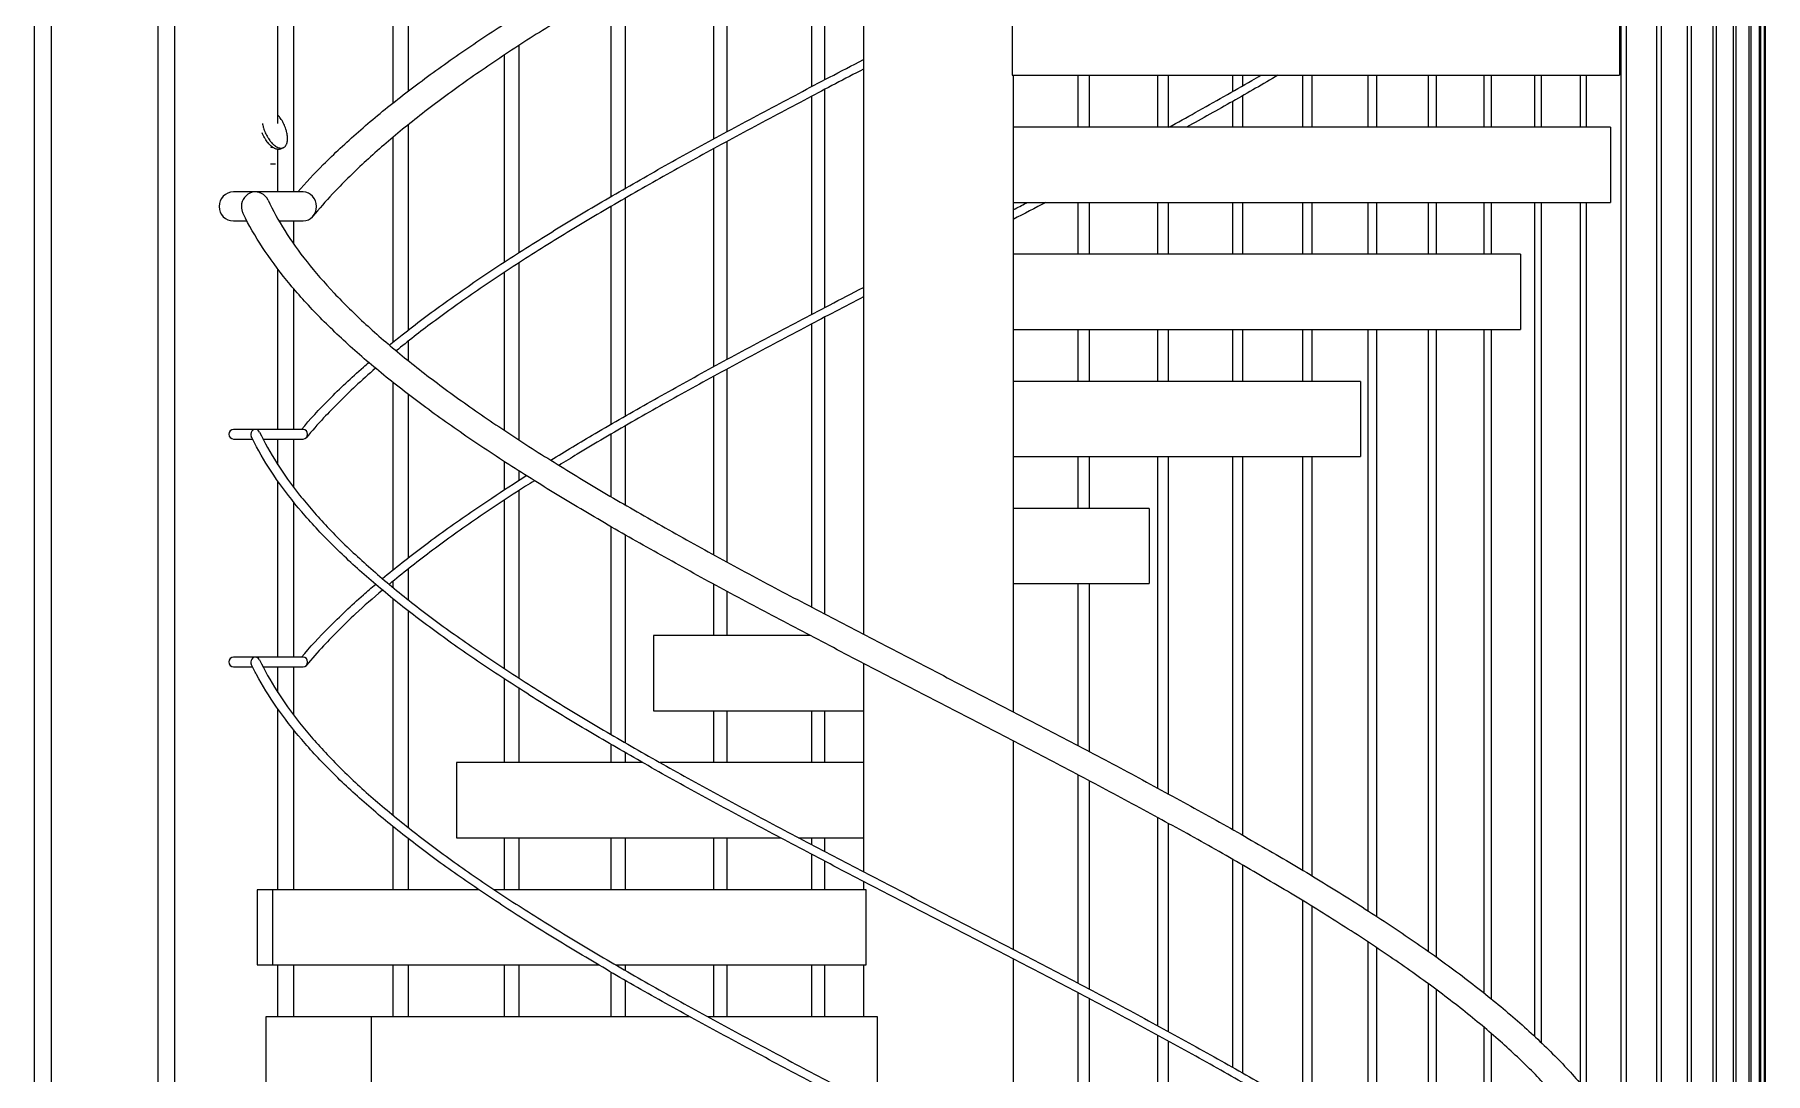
# Model space of a CAD drawing. Header units: millimetres. Extents: x 0 to 118900, y 0 to 84100.
# Drawn here: x 34591 to 37123, y 63019 to 64540 of the extents above; entities that cross this region are included whole.
import ezdxf

# ---------------------------------------------------------------- set-up
doc = ezdxf.new("R2010")
doc.units = ezdxf.units.MM
doc.header["$LTSCALE"] = 100
doc.layers.add('Visible', color=7, linetype='Continuous', lineweight=25)

msp = doc.modelspace()

# ---------------------------------------------------------------- linework, layer by layer
at = {"layer": 'Visible'}
for p, q in [((34590.75, 52899.68), (34590.75, 74561.18)), ((34615.11, 74561.18), (34615.11, 52899.68)), ((34771.73, 52899.68), (34771.73, 74561.18)), ((34795.29, 74561.18), (34795.29, 52899.68)), ((37046.3, 56899.68), (37046.3, 72411.18)), ((37050.72, 72411.18), (37050.72, 56899.68)), ((37076.34, 56899.68), (37076.34, 72411.18)), ((37079.77, 72411.18), (37079.77, 56899.68)), ((37098.95, 56899.68), (37098.95, 72411.18)), ((37101.39, 72411.18), (37101.39, 56899.68)), ((37114.12, 56899.68), (37114.12, 72411.18)), ((37115.58, 72411.18), (37115.58, 56899.68)), ((37121.84, 56899.68), (37121.84, 72411.18)), ((37122.31, 72411.18), (37122.31, 56899.68)), ((37122.91, 56899.68), (37122.91, 72411.18)), ((37008.85, 56899.68), (37008.85, 72378.96)), ((37014.25, 72384.95), (37014.25, 56899.68)), ((36970.39, 72336.28), (36970.39, 56899.68)), ((34946.69, 64409.49), (34946.69, 65968.18)), ((34969.45, 65968.18), (34969.45, 64309.38)), ((35115.52, 64439.98), (35115.52, 65782.18)), ((35137.46, 65782.18), (35137.46, 64457.09)), ((36964.02, 62771.38), (36964.02, 65698.89)), ((35803.28, 65410.18), (35803.28, 63662.09)), ((36919.18, 64922.92), (36919.18, 62910.83)), ((35746.14, 64778.33), (35746.14, 64473.3)), ((35727.61, 64463.58), (35727.61, 64768.59)), ((35603.67, 64702.37), (35603.67, 64397.61)), ((35584.27, 64387.08), (35584.27, 64691.79)), ((36911.83, 62923.52), (36911.83, 64666.18)), ((35434.41, 64302.93), (35434.41, 64607.04)), ((35454.67, 64618.87), (35454.67, 64314.66)), ((36020.97, 64590.18), (36020.97, 64480.18)), ((36909.4, 64590.18), (36909.4, 64480.18)), ((35299.23, 64523.74), (35299.23, 64220.63)), ((35278.13, 64206.98), (35278.13, 64509.87)), ((36020.97, 64480.18), (36909.4, 64480.18)), ((36022.38, 64480.18), (36022.38, 63548.64)), ((36117.7, 64404.18), (36117.7, 64480.18)), ((36133.55, 64480.18), (36133.55, 64404.18)), ((36234.15, 64404.18), (36234.15, 64480.18)), ((36249.08, 64480.18), (36249.08, 64404.18)), ((36343.69, 64456.39), (36343.69, 64480.18)), ((36357.7, 64480.18), (36357.7, 64464.41)), ((36446.25, 64404.18), (36446.25, 64480.18)), ((36459.33, 64480.18), (36459.33, 64404.18)), ((36541.76, 64404.18), (36541.76, 64480.18)), ((36553.91, 64480.18), (36553.91, 64404.18)), ((36630.18, 64404.18), (36630.18, 64480.18)), ((36641.38, 64480.18), (36641.38, 64404.18)), ((36711.44, 64404.18), (36711.44, 64480.18)), ((36721.69, 64480.18), (36721.69, 64404.18)), ((36785.5, 64404.18), (36785.5, 64480.18)), ((36794.78, 64480.18), (36794.78, 64404.18)), ((36852.31, 64404.18), (36852.31, 64480.18)), ((36860.63, 64480.18), (36860.63, 64404.18)), ((35727.61, 64130.25), (35727.61, 64449.52)), ((35746.14, 64459.25), (35746.14, 64139.96)), ((36357.7, 64449.99), (36357.7, 64404.18)), ((36343.69, 64404.18), (36343.69, 64442)), ((35137.46, 64407.86), (35137.46, 64107.37)), ((36896.39, 64404.18), (36022.38, 64404.18)), ((36896.39, 64404.18), (36896.39, 64294.18)), ((34946.69, 64309.38), (34946.69, 64371.67)), ((34951.03, 64372.41), (34954.85, 64374.26)), ((35115.52, 64089.98), (35115.52, 64389.84)), ((35584.27, 64053.75), (35584.27, 64372.87)), ((35603.67, 64383.43), (35603.67, 64064.28)), ((34943.31, 64350.18), (34935.94, 64350.18)), ((34913.76, 64309.38), (34881.83, 64309.38)), ((34983.85, 64309.38), (34913.76, 64309.38)), ((35454.67, 64300.2), (35454.67, 63981.32)), ((36022.38, 64294.18), (36896.39, 64294.18)), ((36117.7, 64218.18), (36117.7, 64294.18)), ((36133.55, 64294.18), (36133.55, 64218.18)), ((36234.15, 64218.18), (36234.15, 64294.18)), ((36249.08, 64294.18), (36249.08, 64218.18)), ((36343.69, 64218.18), (36343.69, 64294.18)), ((36357.7, 64294.18), (36357.7, 64218.18)), ((36446.25, 64218.18), (36446.25, 64294.18)), ((36459.33, 64294.18), (36459.33, 64218.18)), ((36541.76, 64218.18), (36541.76, 64294.18)), ((36553.91, 64294.18), (36553.91, 64218.18)), ((36630.18, 64218.18), (36630.18, 64294.18)), ((36641.38, 64294.18), (36641.38, 64218.18)), ((36711.44, 64218.18), (36711.44, 64294.18)), ((36721.69, 64294.18), (36721.69, 64218.18)), ((36785.5, 63073.49), (36785.5, 64294.18)), ((36794.78, 64294.18), (36794.78, 63064.75)), ((36852.31, 63004.69), (36852.31, 64294.18)), ((36860.63, 64294.18), (36860.63, 62994.89)), ((34881.83, 64266.98), (34901.32, 64266.98)), ((34948.22, 64266.98), (34983.85, 64266.98)), ((34969.45, 64266.98), (34969.45, 64233.77)), ((35434.41, 63969.59), (35434.41, 64288.42)), ((36764.75, 64218.18), (36022.38, 64218.18)), ((36764.75, 64218.18), (36764.75, 64108.18)), ((34946.69, 63961.84), (34946.69, 64196.43)), ((35278.13, 63960.4), (35278.13, 64191.88)), ((35299.23, 64205.64), (35299.23, 63946.53)), ((34969.45, 64168.14), (34969.45, 63961.84)), ((35727.61, 63701.68), (35727.61, 64116.19)), ((35746.14, 64125.91), (35746.14, 63691.94)), ((35137.46, 64091.11), (35137.46, 64062.41)), ((36022.38, 64108.18), (36764.75, 64108.18)), ((36117.7, 64032.18), (36117.7, 64108.18)), ((36133.55, 64108.18), (36133.55, 64032.18)), ((36234.15, 64032.18), (36234.15, 64108.18)), ((36249.08, 64108.18), (36249.08, 64032.18)), ((36343.69, 64032.18), (36343.69, 64108.18)), ((36357.7, 64108.18), (36357.7, 64032.18)), ((36446.25, 64032.18), (36446.25, 64108.18)), ((36459.33, 64108.18), (36459.33, 64032.18)), ((36541.76, 63257.33), (36541.76, 64108.18)), ((36553.91, 64108.18), (36553.91, 63249.45)), ((36630.18, 63197.75), (36630.18, 64108.18)), ((36641.38, 64108.18), (36641.38, 63189.78)), ((36711.44, 63136.95), (36711.44, 64108.18)), ((36721.69, 64108.18), (36721.69, 63128.72)), ((35584.27, 63778.48), (35584.27, 64039.54)), ((35603.67, 64050.09), (35603.67, 63767.9)), ((35115.52, 63756.64), (35115.52, 64030.29)), ((35137.46, 64013.18), (35137.46, 63774.03)), ((36530.35, 64032.18), (36022.38, 64032.18)), ((36530.35, 64032.18), (36530.35, 63922.18)), ((35454.67, 63966.87), (35454.67, 63851.4)), ((34913.76, 63961.84), (34881.83, 63961.84)), ((34881.83, 63947.84), (34909.58, 63947.84)), ((34983.85, 63961.84), (34913.76, 63961.84)), ((34924.82, 63947.84), (34983.85, 63947.84)), ((34946.69, 63909.98), (34946.69, 63947.84)), ((34969.45, 63947.84), (34969.45, 63877.45)), ((35434.41, 63863.23), (35434.41, 63955.09)), ((35278.13, 63873.64), (35278.13, 63914.68)), ((36022.38, 63922.18), (36530.35, 63922.18)), ((36117.7, 63846.18), (36117.7, 63922.18)), ((36133.55, 63922.18), (36133.55, 63846.18)), ((36234.15, 63436.76), (36234.15, 63922.18)), ((36249.08, 63922.18), (36249.08, 63428.64)), ((36343.69, 63376.19), (36343.69, 63922.18)), ((36357.7, 63922.18), (36357.7, 63368.24)), ((36446.25, 63316.58), (36446.25, 63922.18)), ((36459.33, 63922.18), (36459.33, 63308.71)), ((35299.23, 63901.13), (35299.23, 63887.3)), ((34946.69, 63628.51), (34946.69, 63886.01)), ((35299.23, 63872.31), (35299.23, 63597.97)), ((34969.45, 63855.87), (34969.45, 63628.51)), ((35278.13, 63611.73), (35278.13, 63858.55)), ((36221.48, 63846.18), (36022.38, 63846.18)), ((36221.48, 63846.18), (36221.48, 63736.18)), ((35434.41, 63515.18), (35434.41, 63819.31)), ((35454.67, 63807.63), (35454.67, 63503.4)), ((35115.52, 63730.18), (35115.52, 63740.09)), ((35137.46, 63757.78), (35137.46, 63712.49)), ((35584.27, 63660.18), (35584.27, 63735.45)), ((36022.38, 63736.18), (36221.48, 63736.18)), ((36117.7, 63498.86), (36117.7, 63736.18)), ((36133.55, 63736.18), (36133.55, 63490.51)), ((35115.52, 63396.85), (35115.52, 63713.63)), ((35603.67, 63724.94), (35603.67, 63660.18)), ((35137.46, 63696.24), (35137.46, 63379.16)), ((35725.54, 63660.18), (35496.29, 63660.18)), ((35496.29, 63660.18), (35496.29, 63550.18)), ((34913.76, 63628.51), (34881.83, 63628.51)), ((34881.83, 63614.51), (34909.58, 63614.51)), ((34983.85, 63628.51), (34913.76, 63628.51)), ((34924.82, 63614.51), (34983.85, 63614.51)), ((34946.69, 63576.65), (34946.69, 63614.51)), ((34969.45, 63614.51), (34969.45, 63544.12)), ((35803.28, 63619.63), (35803.28, 63314.54)), ((35278.13, 63474.18), (35278.13, 63596.63)), ((35299.23, 63582.98), (35299.23, 63474.18)), ((34946.69, 63288.18), (34946.69, 63552.68)), ((35496.29, 63550.18), (35803.28, 63550.18)), ((35584.27, 63474.18), (35584.27, 63550.18)), ((35603.67, 63550.18), (35603.67, 63474.18)), ((35727.61, 63474.18), (35727.61, 63550.18)), ((35746.14, 63550.18), (35746.14, 63474.18)), ((34969.45, 63522.53), (34969.45, 63288.18)), ((35434.41, 63474.18), (35434.41, 63500.68)), ((35454.67, 63488.95), (35454.67, 63474.18)), ((36022.38, 63506.18), (36022.38, 63201.09)), ((35480.5, 63474.18), (35208.21, 63474.18)), ((35208.21, 63474.18), (35208.21, 63364.18)), ((35803.28, 63474.18), (35505.89, 63474.18)), ((36117.7, 63151.25), (36117.7, 63456.23)), ((36133.55, 63447.84), (36133.55, 63142.88)), ((35115.52, 63288.18), (35115.52, 63380.3)), ((36234.15, 63089.02), (36234.15, 63393.75)), ((36249.08, 63385.57), (36249.08, 63080.89)), ((35137.46, 63362.9), (35137.46, 63288.18)), ((35208.21, 63364.18), (35681.8, 63364.18)), ((35278.13, 63288.18), (35278.13, 63364.18)), ((35299.23, 63364.18), (35299.23, 63288.18)), ((35434.41, 63288.18), (35434.41, 63364.18)), ((35454.67, 63364.18), (35454.67, 63288.18)), ((35584.27, 63288.18), (35584.27, 63364.18)), ((35603.67, 63364.18), (35603.67, 63288.18)), ((35708.44, 63364.18), (35803.28, 63364.18)), ((35727.61, 63354.08), (35727.61, 63364.18)), ((35746.14, 63364.18), (35746.14, 63344.36)), ((35727.61, 63288.18), (35727.61, 63340.02)), ((35746.14, 63330.31), (35746.14, 63288.18)), ((36343.69, 63028.27), (36343.69, 63332.61)), ((36357.7, 63324.56), (36357.7, 63020.28)), ((34916.27, 63288.18), (34916.27, 63178.18)), ((34938.66, 63288.18), (34916.27, 63288.18)), ((35240.73, 63288.18), (34938.66, 63288.18)), ((34938.66, 63288.18), (34938.66, 63178.18)), ((35807.42, 63288.18), (35263.38, 63288.18)), ((35803.28, 63300.52), (35803.28, 63288.18)), ((35807.42, 63178.18), (35807.42, 63288.18)), ((36446.25, 62968.38), (36446.25, 63272.16)), ((36459.33, 63264.15), (36459.33, 62960.47)), ((36541.76, 62908.74), (36541.76, 63211.69)), ((36553.91, 63203.62), (36553.91, 62900.8)), ((34916.27, 63178.18), (34938.66, 63178.18)), ((34938.66, 63178.18), (35415.9, 63178.18)), ((34946.69, 63102.18), (34946.69, 63178.18)), ((34969.45, 63178.18), (34969.45, 63102.18)), ((35115.52, 63102.18), (35115.52, 63178.18)), ((35137.46, 63178.18), (35137.46, 63102.18)), ((35278.13, 63102.18), (35278.13, 63178.18)), ((35299.23, 63178.18), (35299.23, 63102.18)), ((35440.7, 63178.18), (35807.42, 63178.18)), ((35454.67, 63178.18), (35454.67, 63170.07)), ((35584.27, 63102.18), (35584.27, 63178.18)), ((35603.67, 63178.18), (35603.67, 63102.18)), ((35727.61, 63102.18), (35727.61, 63178.18)), ((35746.14, 63178.18), (35746.14, 63102.18)), ((35803.28, 63178.18), (35803.28, 63102.18)), ((36022.38, 63187.07), (36022.38, 62867.75)), ((35434.41, 63102.18), (35434.41, 63167.34)), ((35454.67, 63155.62), (35454.67, 63102.18)), ((36117.7, 62817.92), (36117.7, 63137.17)), ((36133.55, 63128.79), (36133.55, 62809.55)), ((36630.18, 62848.59), (36630.18, 63150.33)), ((36641.38, 63142.06), (36641.38, 62840.52)), ((35083.33, 63102.18), (34929.27, 63102.18)), ((34929.27, 63102.18), (34929.27, 62992.18)), ((35549.61, 63102.18), (35083.33, 63102.18)), ((35083.33, 63102.18), (35083.33, 62992.18)), ((35823.97, 63102.18), (35575.53, 63102.18)), ((35823.97, 62992.18), (35823.97, 63102.18)), ((36711.44, 62786.92), (36711.44, 63086.75)), ((36721.69, 63078.04), (36721.69, 62778.55)), ((36234.15, 62755.69), (36234.15, 63074.82)), ((36249.08, 63066.67), (36249.08, 62747.55))]:
    msp.add_line(p, q, dxfattribs=at)
for centre, radius in [((34881.83, 64288.18), 21.2), ((34881.83, 63954.84), 7), ((34881.83, 63621.51), 7)]:
    msp.add_arc(centre, radius, 90, 270, dxfattribs=at)
for centre, major_axis, ratio, start_param, end_param in [((34913.76, 64288.18), (0, 21.2), 0.9690309, 5.1631068, 7.8539816), ((34983.85, 64288.18), (0, 21.2), 0.9010504, 4.712389, 6.2831853), ((34913.76, 64288.18), (0, 21.2), 0.9690309, 1.5707963, 2.0361445), ((34983.85, 64288.18), (0, -21.2), 0.9010504, 0, 1.5707963), ((34913.76, 63954.84), (0, 7), 0.9690309, 5.1680537, 7.8539816), ((34913.76, 63954.84), (0, 7), 0.9690309, 1.5707963, 2.0312917), ((34983.85, 63954.84), (0, 7), 0.9010504, 4.712389, 6.2831853), ((34983.85, 63954.84), (0, -7), 0.9010504, 0, 1.5707963), ((34913.76, 63621.51), (0, 7), 0.9690309, 5.1680537, 7.8539816), ((34913.76, 63621.51), (0, 7), 0.9690309, 1.5707963, 2.0312917), ((34983.85, 63621.51), (0, 7), 0.9010504, 4.712389, 6.2831853), ((34983.85, 63621.51), (0, -7), 0.9010504, 0, 1.5707963)]:
    msp.add_ellipse(centre, major_axis=major_axis, ratio=ratio, start_param=start_param, end_param=end_param, dxfattribs=at)
for points, knots in [([(34975.69, 64309.38), (34987.34, 64322.73), (34999.82, 64336.06), (35029.07, 64365.4), (35046.22, 64381.43), (35082.67, 64413.41), (35101.99, 64429.39), (35142.61, 64461.28), (35163.93, 64477.21), (35208.37, 64509.01), (35231.52, 64524.9), (35279.41, 64556.61), (35304.2, 64572.45), (35355.17, 64604.09), (35381.4, 64619.89), (35435.05, 64651.46), (35462.52, 64667.24), (35518.44, 64698.74), (35546.93, 64714.5), (35604.69, 64745.95), (35633.99, 64761.68), (35693.14, 64793.1), (35723.02, 64808.81), (35769.76, 64833.22), (35786.5, 64841.93), (35803.28, 64850.64)], [1.422228, 1.422228, 1.422228, 1.422228, 10.006966, 10.006966, 20.3669357, 20.3669357, 30.7303181, 30.7303181, 41.0861663, 41.0861663, 51.428656, 51.428656, 61.755594, 61.755594, 72.0667614, 72.0667614, 82.3628633, 82.3628633, 92.6449339, 92.6449339, 102.9140249, 102.9140249, 113.1710547, 113.1710547, 118.8622094, 118.8622094, 118.8622094, 118.8622094]), ([(35803.28, 64808.18), (35779.35, 64795.72), (35755.5, 64783.26), (35702.14, 64755.19), (35672.68, 64739.56), (35614.55, 64708.35), (35585.85, 64692.74), (35529.47, 64661.56), (35501.75, 64645.98), (35447.56, 64614.85), (35421.05, 64599.29), (35369.47, 64568.21), (35344.36, 64552.68), (35295.8, 64521.68), (35272.31, 64506.18), (35227.15, 64475.26), (35205.45, 64459.81), (35164.04, 64428.98), (35144.29, 64413.59), (35106.95, 64382.88), (35089.32, 64367.55), (35056.31, 64336.98), (35040.92, 64321.72), (35016.5, 64295.6), (35006.9, 64284.71), (34997.93, 64273.85)], [533.5110451, 533.5110451, 533.5110451, 533.5110451, 541.6476795, 541.6476795, 551.8531329, 551.8531329, 562.0475027, 562.0475027, 572.2301867, 572.2301867, 582.4003813, 582.4003813, 592.5571287, 592.5571287, 602.6994227, 602.6994227, 612.8264196, 612.8264196, 622.937836, 622.937836, 633.0346524, 633.0346524, 643.1202725, 643.1202725, 650.3504858, 650.3504858, 650.3504858, 650.3504858]), ([(35109.76, 64085.29), (35115.93, 64090.33), (35122.2, 64095.37), (35148.52, 64116.15), (35169.48, 64131.9), (35213.23, 64163.36), (35236.04, 64179.1), (35283.3, 64210.53), (35307.78, 64226.25), (35358.2, 64257.65), (35384.16, 64273.36), (35437.33, 64304.75), (35464.57, 64320.45), (35520.08, 64351.81), (35548.39, 64367.5), (35605.81, 64398.85), (35634.97, 64414.53), (35693.87, 64445.86), (35723.65, 64461.54), (35770.11, 64485.83), (35786.67, 64494.46), (35803.28, 64503.09)], [27.2609118, 27.2609118, 27.2609118, 27.2609118, 30.5450204, 30.5450204, 40.8121434, 40.8121434, 51.0749553, 51.0749553, 61.3326907, 61.3326907, 71.5852423, 71.5852423, 81.832819, 81.832819, 92.075749, 92.075749, 102.3143744, 102.3143744, 112.5489987, 112.5489987, 118.184956, 118.184956, 118.184956, 118.184956]), ([(35803.28, 64489.07), (35775.93, 64474.84), (35748.69, 64460.62), (35691.96, 64430.76), (35662.48, 64415.11), (35604.31, 64383.84), (35575.57, 64368.2), (35519.12, 64336.95), (35491.35, 64321.31), (35437.04, 64290.08), (35410.46, 64274.45), (35358.73, 64243.23), (35333.54, 64227.62), (35284.78, 64196.42), (35261.18, 64180.81), (35215.78, 64149.64), (35193.95, 64134.06), (35154.54, 64104.62), (35136.73, 64090.75), (35119.75, 64076.89)], [531.2602161, 531.2602161, 531.2602161, 531.2602161, 540.5512271, 540.5512271, 550.7684188, 550.7684188, 560.9819517, 560.9819517, 571.1916254, 571.1916254, 581.3971717, 581.3971717, 591.5982704, 591.5982704, 601.7945835, 601.7945835, 611.9858267, 611.9858267, 621.0590154, 621.0590154, 621.0590154, 621.0590154]), ([(36250.13, 64404.18), (36263.13, 64411.3), (36276.04, 64418.42), (36316.94, 64441.15), (36344.57, 64456.79), (36376.06, 64475), (36380.52, 64477.59), (36384.97, 64480.18)], [169.230935, 169.230935, 169.230935, 169.230935, 173.8810057, 173.8810057, 184.0901818, 184.0901818, 185.7826255, 185.7826255, 185.7826255, 185.7826255]), ([(36409.77, 64480.18), (36388.14, 64467.45), (36366.08, 64454.72), (36321.47, 64429.39), (36298.91, 64416.78), (36276.05, 64404.18)], [460.6172064, 460.6172064, 460.6172064, 460.6172064, 468.9295249, 468.9295249, 477.1624715, 477.1624715, 477.1624715, 477.1624715]), ([(34924.14, 64409.55), (34924.19, 64409.27), (34924.42, 64407.83), (34924.86, 64405.76), (34925.67, 64402.74), (34926.46, 64400.3), (34927.62, 64397.28), (34928.66, 64394.89), (34930.12, 64391.97), (34931.38, 64389.72), (34933.08, 64387.03), (34934.52, 64384.99), (34936.4, 64382.62), (34937.96, 64380.88), (34939.95, 64378.93), (34941.57, 64377.56), (34943.6, 64376.1), (34945.22, 64375.15), (34947.21, 64374.25), (34948.76, 64373.76), (34950.62, 64373.46), (34952.05, 64373.46), (34953.71, 64373.76), (34954.95, 64374.25), (34956.35, 64375.15), (34957.35, 64376.1), (34958.44, 64377.56), (34959.16, 64378.93), (34959.89, 64380.88), (34960.32, 64382.62), (34960.66, 64384.99), (34960.77, 64387.03), (34960.72, 64389.72), (34960.52, 64391.97), (34960.08, 64394.89), (34959.57, 64397.28), (34958.76, 64400.3), (34957.97, 64402.74), (34956.81, 64405.76), (34955.76, 64408.15), (34954.31, 64411.06), (34953.05, 64413.32), (34951.35, 64416.01), (34949.91, 64418.05), (34948.23, 64420.17), (34947.27, 64421.26), (34946.69, 64421.89)], [-5.00465, -5.00465, -5.00465, -5.00465, -4.9741884, -4.8432887, -4.7778388, -4.6469391, -4.5814893, -4.4505896, -4.3851397, -4.2542401, -4.1887902, -4.0578905, -3.9924407, -3.861541, -3.7960911, -3.6651914, -3.5997416, -3.4688419, -3.403392, -3.2724923, -3.2070425, -3.0761428, -3.010693, -2.8797933, -2.8143434, -2.6834437, -2.6179939, -2.4870942, -2.4216443, -2.2907446, -2.2252948, -2.0943951, -2.0289453, -1.8980456, -1.8325957, -1.701696, -1.6362462, -1.5053465, -1.4398966, -1.3089969, -1.2435471, -1.1126474, -1.0471976, -0.9162979, -0.850848, -0.754093, -0.754093, -0.754093, -0.754093]), ([(34951.03, 64372.41), (34950.56, 64372.19), (34949.76, 64371.9), (34948.23, 64371.62), (34946.81, 64371.62), (34944.94, 64371.92), (34943.39, 64372.41), (34941.4, 64373.31), (34939.79, 64374.26), (34937.76, 64375.72), (34936.14, 64377.09), (34934.14, 64379.04), (34932.58, 64380.78), (34930.7, 64383.15), (34929.26, 64385.19), (34927.57, 64387.88), (34926.3, 64390.13), (34924.86, 64393.02), (34924.08, 64394.79), (34923.61, 64395.97)], [2.9076906, 2.9076906, 2.9076906, 2.9076906, 3.010693, 3.0761428, 3.2070425, 3.2724923, 3.403392, 3.4688419, 3.5997416, 3.6651914, 3.7960911, 3.861541, 3.9924407, 4.0578905, 4.1887902, 4.2542401, 4.3851397, 4.4505896, 4.5788965, 4.5788965, 4.5788965, 4.5788965]), ([(34935.94, 64375.27), (34936.46, 64375.14), (34936.96, 64375.02), (34938.14, 64374.76), (34938.8, 64374.64), (34939.4, 64374.56)], [1.30649492, 1.30649492, 1.30649492, 1.30649492, 1.47167248, 1.47167248, 1.70968759, 1.70968759, 1.70968759, 1.70968759]), ([(34932.25, 64297.41), (34939.2, 64282.6), (34947.39, 64267.73), (34966.36, 64237.64), (34977.21, 64222.4), (35001.28, 64191.94), (35014.5, 64176.69), (35043.24, 64146.2), (35058.77, 64130.93), (35091.98, 64100.37), (35109.7, 64085.05), (35147.18, 64054.4), (35166.97, 64039.04), (35208.45, 64008.3), (35230.17, 63992.89), (35275.36, 63962.06), (35298.85, 63946.61), (35347.4, 63915.69), (35372.49, 63900.21), (35424.03, 63869.22), (35450.52, 63853.7), (35504.66, 63822.65), (35532.34, 63807.1), (35588.65, 63776), (35617.31, 63760.43), (35675.35, 63729.28), (35704.77, 63713.69), (35764.08, 63682.5), (35794.02, 63666.89), (35854.15, 63635.67), (35884.38, 63620.04), (35944.85, 63588.79), (35975.14, 63573.14), (36035.49, 63541.85), (36065.59, 63526.19), (36125.35, 63494.87), (36155.05, 63479.19), (36213.75, 63447.84), (36242.81, 63432.14), (36300.01, 63400.74), (36328.19, 63385.03), (36383.45, 63353.59), (36410.56, 63337.84), (36463.45, 63306.35), (36489.27, 63290.58), (36539.39, 63259.02), (36563.72, 63243.21), (36610.69, 63211.58), (36633.35, 63195.73), (36676.79, 63164), (36697.61, 63148.1), (36737.19, 63116.26), (36755.99, 63100.29), (36791.4, 63068.32), (36808.04, 63052.28), (36838.97, 63020.15), (36853.29, 63004.04), (36879.46, 62971.75), (36891.34, 62955.56), (36912.5, 62923.13), (36921.8, 62906.88), (36937.73, 62874.37), (36944.37, 62858.09), (36954.92, 62825.58), (36958.84, 62809.32), (36963.82, 62777.77), (36965.03, 62762.45), (36965.03, 62731.04), (36963.69, 62714.92), (36958.36, 62682.78), (36954.37, 62666.73), (36943.77, 62634.65), (36937.15, 62618.61), (36923.35, 62590.64), (36916.71, 62578.67), (36909.39, 62566.72)], [0, 0, 0, 0, 10.0074339, 10.0074339, 20.1875383, 20.1875383, 30.3095469, 30.3095469, 40.4007796, 40.4007796, 50.4826672, 50.4826672, 60.5686895, 60.5686895, 70.6661206, 70.6661206, 80.7781958, 80.7781958, 90.9058125, 90.9058125, 101.0486559, 101.0486559, 111.2058777, 111.2058777, 121.3764783, 121.3764783, 131.5595112, 131.5595112, 141.7541835, 141.7541835, 151.9599026, 151.9599026, 162.1762959, 162.1762959, 172.403218, 172.403218, 182.6407534, 182.6407534, 192.889218, 192.889218, 203.1491578, 203.1491578, 213.4213387, 213.4213387, 223.7067132, 223.7067132, 234.0063393, 234.0063393, 244.3212007, 244.3212007, 254.6518477, 254.6518477, 264.997721, 264.997721, 275.3559819, 275.3559819, 285.7197125, 285.7197125, 296.0757164, 296.0757164, 306.4032077, 306.4032077, 316.6763973, 316.6763973, 326.8743232, 326.8743232, 336.4562181, 336.4562181, 346.5316451, 346.5316451, 356.607249, 356.607249, 366.7316457, 366.7316457, 374.3350988, 374.3350988, 374.3350988, 374.3350988]), ([(36022.38, 64283.21), (36023.39, 64283.73), (36024.4, 64284.25), (36031.43, 64287.91), (36037.45, 64291.04), (36043.46, 64294.18)], [142.8886377, 142.8886377, 142.8886377, 142.8886377, 143.2309068, 143.2309068, 145.2783217, 145.2783217, 145.2783217, 145.2783217]), ([(36885.08, 62606.74), (36890.3, 62616.58), (36894.97, 62626.4), (36905.45, 62651.25), (36910.52, 62666.27), (36918.11, 62696.34), (36920.61, 62711.41), (36923.01, 62741.61), (36922.89, 62756.76), (36920, 62787.13), (36917.22, 62802.36), (36908.99, 62832.84), (36903.56, 62848.11), (36890.09, 62878.62), (36882.07, 62893.87), (36863.53, 62924.35), (36853.02, 62939.59), (36829.61, 62970.06), (36816.7, 62985.3), (36788.59, 63015.79), (36773.38, 63031.05), (36740.76, 63061.6), (36723.34, 63076.91), (36686.43, 63107.55), (36666.92, 63122.9), (36625.97, 63153.63), (36604.51, 63169.03), (36559.81, 63199.85), (36536.55, 63215.3), (36488.44, 63246.2), (36463.56, 63261.69), (36412.41, 63292.66), (36386.1, 63308.18), (36332.29, 63339.22), (36304.76, 63354.76), (36248.73, 63385.86), (36220.18, 63401.43), (36162.36, 63432.57), (36133.03, 63448.16), (36073.87, 63479.34), (36043.98, 63494.95), (35983.94, 63526.16), (35953.74, 63541.79), (35893.28, 63573.04), (35862.99, 63588.69), (35802.6, 63619.97), (35772.45, 63635.63), (35712.58, 63666.94), (35682.82, 63682.62), (35623.94, 63713.97), (35594.79, 63729.67), (35537.35, 63761.05), (35509.03, 63776.77), (35453.48, 63808.2), (35426.21, 63823.94), (35372.98, 63855.43), (35346.97, 63871.19), (35296.44, 63902.74), (35271.89, 63918.54), (35224.48, 63950.17), (35201.57, 63966.01), (35157.62, 63997.72), (35136.55, 64013.62), (35096.41, 64045.44), (35077.32, 64061.4), (35041.32, 64093.36), (35024.38, 64109.38), (34992.82, 64141.49), (34978.17, 64157.59), (34951.33, 64189.86), (34939.11, 64206.04), (34917.25, 64238.45), (34907.58, 64254.7), (34897.93, 64273.55), (34896.65, 64276.1), (34895.4, 64278.67)], [279.2197667, 279.2197667, 279.2197667, 279.2197667, 285.8472971, 285.8472971, 296.0477976, 296.0477976, 306.3343218, 306.3343218, 316.6995963, 316.6995963, 327.0958561, 327.0958561, 337.4551554, 337.4551554, 347.7321377, 347.7321377, 357.9232218, 357.9232218, 368.051563, 368.051563, 378.1455675, 378.1455675, 388.2277739, 388.2277739, 398.3126818, 398.3126818, 408.4082838, 408.4082838, 418.518256, 418.518256, 428.6437381, 428.6437381, 438.7845332, 438.7845332, 448.9398385, 448.9398385, 459.1086601, 459.1086601, 469.2900364, 469.2900364, 479.4831497, 479.4831497, 489.6873785, 489.6873785, 499.9023194, 499.9023194, 510.1277954, 510.1277954, 520.3638594, 520.3638594, 530.6107955, 530.6107955, 540.8691184, 540.8691184, 551.1395651, 551.1395651, 561.4230657, 561.4230657, 571.7206715, 571.7206715, 582.0333925, 582.0333925, 592.3618698, 592.3618698, 602.7057527, 602.7057527, 613.0626077, 613.0626077, 623.4262054, 623.4262054, 633.7843328, 633.7843328, 644.1172221, 644.1172221, 645.7393613, 645.7393613, 645.7393613, 645.7393613]), ([(35346.03, 63916.7), (35367.12, 63929.71), (35388.72, 63942.72), (35437.33, 63971.41), (35464.57, 63987.11), (35520.08, 64018.48), (35548.39, 64034.17), (35605.81, 64065.51), (35634.97, 64081.2), (35693.87, 64112.53), (35723.65, 64128.21), (35770.11, 64152.5), (35786.67, 64161.13), (35803.28, 64169.75)], [63.0919092, 63.0919092, 63.0919092, 63.0919092, 71.5852423, 71.5852423, 81.832819, 81.832819, 92.075749, 92.075749, 102.3143744, 102.3143744, 112.5489987, 112.5489987, 118.184956, 118.184956, 118.184956, 118.184956]), ([(35803.28, 64155.73), (35775.93, 64141.51), (35748.69, 64127.28), (35691.96, 64097.43), (35662.48, 64081.78), (35604.31, 64050.51), (35575.57, 64034.87), (35519.12, 64003.62), (35491.35, 63987.98), (35437.04, 63956.74), (35410.46, 63941.12), (35375.63, 63920.1), (35366.75, 63914.69), (35357.96, 63909.29)], [531.2602161, 531.2602161, 531.2602161, 531.2602161, 540.5512271, 540.5512271, 550.7684188, 550.7684188, 560.9819517, 560.9819517, 571.1916254, 571.1916254, 581.3971717, 581.3971717, 584.9302575, 584.9302575, 584.9302575, 584.9302575]), ([(34981.12, 63961.84), (34993.59, 63976.51), (35007.11, 63991.17), (35037.21, 64021.59), (35053.99, 64037.37), (35074.38, 64055.37), (35076.93, 64057.61), (35079.51, 64059.85)], [0.4800614, 0.4800614, 0.4800614, 0.4800614, 10.0072158, 10.0072158, 20.2755466, 20.2755466, 21.7344263, 21.7344263, 21.7344263, 21.7344263]), ([(35089.5, 64051.45), (35079.4, 64042.68), (35069.65, 64033.92), (35043.59, 64009.65), (35028.02, 63994.12), (35004.8, 63969.1), (34996.41, 63959.59), (34988.47, 63950.09)], [626.6138137, 626.6138137, 626.6138137, 626.6138137, 632.3531582, 632.3531582, 642.5307596, 642.5307596, 648.7777875, 648.7777875, 648.7777875, 648.7777875]), ([(36893.62, 62260.34), (36900.26, 62272.22), (36906.15, 62284.1), (36917.94, 62311.41), (36923.32, 62326.86), (36931.46, 62357.75), (36934.23, 62373.22), (36937.1, 62404.15), (36937.21, 62419.64), (36934.77, 62450.62), (36932.21, 62466.14), (36924.45, 62497.16), (36919.24, 62512.69), (36906.22, 62543.72), (36898.41, 62559.25), (36880.26, 62590.28), (36869.91, 62605.8), (36846.79, 62636.82), (36834, 62652.34), (36806.08, 62683.37), (36790.94, 62698.89), (36758.44, 62729.94), (36741.06, 62745.48), (36704.22, 62776.55), (36684.73, 62792.11), (36643.82, 62823.21), (36622.36, 62838.78), (36577.69, 62869.91), (36554.43, 62885.5), (36506.34, 62916.66), (36481.46, 62932.26), (36430.32, 62963.44), (36404.01, 62979.05), (36350.22, 63010.26), (36322.69, 63025.88), (36266.66, 63057.11), (36238.11, 63072.73), (36180.29, 63103.97), (36150.96, 63119.61), (36091.78, 63150.86), (36061.89, 63166.51), (36001.82, 63197.77), (35971.6, 63213.42), (35911.11, 63244.7), (35880.8, 63260.35), (35820.36, 63291.64), (35790.19, 63307.29), (35730.26, 63338.59), (35700.47, 63354.26), (35641.52, 63385.57), (35612.33, 63401.24), (35554.83, 63432.56), (35526.47, 63448.24), (35470.84, 63479.57), (35443.54, 63495.26), (35390.22, 63526.61), (35364.18, 63542.3), (35313.59, 63573.68), (35289, 63589.38), (35241.53, 63620.78), (35218.6, 63636.5), (35174.6, 63667.93), (35153.51, 63683.66), (35113.33, 63715.12), (35094.23, 63730.88), (35058.2, 63762.39), (35041.24, 63778.16), (35009.63, 63809.72), (34994.96, 63825.52), (34968.03, 63857.13), (34955.76, 63872.96), (34933.74, 63904.61), (34923.97, 63920.46), (34912.76, 63941.46), (34910.15, 63946.59), (34907.68, 63951.73)], [278.1388734, 278.1388734, 278.1388734, 278.1388734, 285.9765689, 285.9765689, 296.1907892, 296.1907892, 306.432457, 306.432457, 316.6993961, 316.6993961, 326.977431, 326.977431, 337.2459955, 337.2459955, 347.4899099, 347.4899099, 357.7060298, 357.7060298, 367.9004434, 367.9004434, 378.0821753, 378.0821753, 388.2589981, 388.2589981, 398.4361421, 398.4361421, 408.616568, 408.616568, 418.8016708, 418.8016708, 428.9919113, 428.9919113, 439.1872556, 439.1872556, 449.3874437, 449.3874437, 459.5921421, 459.5921421, 469.8010241, 469.8010241, 480.0138103, 480.0138103, 490.2302866, 490.2302866, 500.4503119, 500.4503119, 510.6738201, 510.6738201, 520.9008217, 520.9008217, 531.1314029, 531.1314029, 541.365726, 541.365726, 551.6040258, 551.6040258, 561.8466007, 561.8466007, 572.0937904, 572.0937904, 582.3459261, 582.3459261, 592.6032319, 592.6032319, 602.8656376, 602.8656376, 613.1324522, 613.1324522, 623.4018454, 623.4018454, 633.6701537, 633.6701537, 643.9312678, 643.9312678, 647.2547395, 647.2547395, 647.2547395, 647.2547395]), ([(34919.85, 63957.93), (34927.05, 63942.77), (34935.49, 63927.59), (34954.98, 63896.92), (34966.09, 63881.39), (34990.72, 63850.37), (35004.25, 63834.85), (35033.6, 63803.82), (35049.45, 63788.29), (35083.32, 63757.24), (35101.37, 63741.69), (35139.51, 63710.61), (35159.62, 63695.05), (35201.73, 63663.94), (35223.76, 63648.36), (35269.53, 63617.22), (35293.31, 63601.63), (35342.39, 63570.46), (35367.73, 63554.86), (35419.74, 63523.67), (35446.45, 63508.05), (35500.98, 63476.84), (35528.85, 63461.22), (35585.48, 63429.99), (35614.29, 63414.36), (35672.59, 63383.11), (35702.11, 63367.48), (35761.62, 63336.22), (35791.63, 63320.57), (35851.88, 63289.31), (35882.16, 63273.66), (35942.68, 63242.38), (35972.97, 63226.72), (36033.3, 63195.43), (36063.38, 63179.77), (36123.05, 63148.47), (36152.69, 63132.8), (36211.23, 63101.49), (36240.19, 63085.82), (36297.16, 63054.49), (36325.22, 63038.81), (36380.17, 63007.47), (36407.11, 62991.78), (36459.62, 62960.42), (36485.24, 62944.73), (36534.9, 62913.35), (36558.99, 62897.64), (36605.43, 62866.23), (36627.81, 62850.51), (36670.66, 62819.07), (36691.16, 62803.33), (36730.08, 62771.85), (36748.53, 62756.09), (36783.23, 62724.57), (36799.49, 62708.79), (36829.68, 62677.22), (36843.62, 62661.41), (36869.05, 62629.78), (36880.55, 62613.95), (36901.01, 62582.28), (36909.98, 62566.42), (36925.3, 62534.72), (36931.65, 62518.86), (36941.69, 62487.16), (36945.39, 62471.31), (36949.8, 62441.58), (36950.83, 62427.69), (36950.83, 62398), (36949.49, 62382.19), (36944.17, 62350.62), (36940.17, 62334.83), (36929.56, 62303.28), (36922.94, 62287.49), (36910.92, 62263.54), (36906.46, 62255.33), (36901.65, 62247.14)], [0, 0, 0, 0, 10.0073744, 10.0073744, 20.2158524, 20.2158524, 30.4053809, 30.4053809, 40.5848756, 40.5848756, 50.7613573, 50.7613573, 60.9392884, 60.9392884, 71.1210677, 71.1210677, 81.3077421, 81.3077421, 91.4995811, 91.4995811, 101.6964587, 101.6964587, 111.8980799, 111.8980799, 122.1041069, 122.1041069, 132.3142249, 132.3142249, 142.5281733, 142.5281733, 152.7457601, 152.7457601, 162.9668673, 162.9668673, 173.1914526, 173.1914526, 183.4195498, 183.4195498, 193.6512689, 193.6512689, 203.886795, 203.886795, 214.1263841, 214.1263841, 224.3703507, 224.3703507, 234.6190389, 234.6190389, 244.8727606, 244.8727606, 255.131674, 255.131674, 265.3955598, 265.3955598, 275.6634393, 275.6634393, 285.9329935, 285.9329935, 296.1998485, 296.1998485, 306.4571131, 306.4571131, 316.6961117, 316.6961117, 326.9095463, 326.9095463, 335.8496461, 335.8496461, 346.0228097, 346.0228097, 356.19535, 356.19535, 366.3854119, 366.3854119, 371.6917848, 371.6917848, 371.6917848, 371.6917848]), ([(35099.54, 63743.54), (35108.97, 63751.38), (35118.65, 63759.23), (35148.52, 63782.82), (35169.48, 63798.57), (35213.23, 63830.03), (35236.04, 63845.76), (35276.09, 63872.4), (35292.92, 63883.32), (35310.12, 63894.24)], [25.4311295, 25.4311295, 25.4311295, 25.4311295, 30.5450204, 30.5450204, 40.8121434, 40.8121434, 51.0749553, 51.0749553, 58.2018433, 58.2018433, 58.2018433, 58.2018433]), ([(35321.94, 63886.82), (35317.66, 63884.11), (35313.39, 63881.39), (35284.78, 63863.09), (35261.18, 63847.48), (35215.78, 63816.31), (35193.95, 63800.72), (35152.26, 63769.59), (35132.37, 63754.01), (35112.2, 63737.35), (35110.86, 63736.24), (35109.53, 63735.14)], [589.8246438, 589.8246438, 589.8246438, 589.8246438, 591.5982704, 591.5982704, 601.7945835, 601.7945835, 611.9858267, 611.9858267, 622.1719055, 622.1719055, 622.8978695, 622.8978695, 622.8978695, 622.8978695]), ([(34981.12, 63628.51), (34993.59, 63643.17), (35007.11, 63657.84), (35037.21, 63688.26), (35053.99, 63704.04), (35077.63, 63724.91), (35083.54, 63730.02), (35089.55, 63735.14)], [0.4800614, 0.4800614, 0.4800614, 0.4800614, 10.0072158, 10.0072158, 20.2755466, 20.2755466, 23.6066687, 23.6066687, 23.6066687, 23.6066687]), ([(35099.54, 63726.74), (35085.84, 63715.1), (35072.73, 63703.46), (35043.59, 63676.31), (35028.02, 63660.79), (35004.8, 63635.77), (34996.41, 63626.26), (34988.47, 63616.75)], [624.7317047, 624.7317047, 624.7317047, 624.7317047, 632.3531582, 632.3531582, 642.5307596, 642.5307596, 648.7777875, 648.7777875, 648.7777875, 648.7777875]), ([(36795.33, 61800.18), (36802.96, 61807.94), (36810.3, 61815.69), (36831.44, 61838.93), (36844.36, 61854.43), (36867.75, 61885.37), (36878.23, 61900.85), (36896.65, 61931.75), (36904.61, 61947.2), (36917.94, 61978.08), (36923.32, 61993.53), (36931.46, 62024.42), (36934.23, 62039.88), (36937.1, 62070.81), (36937.21, 62086.3), (36934.77, 62117.29), (36932.21, 62132.8), (36924.45, 62163.83), (36919.24, 62179.36), (36906.22, 62210.39), (36898.41, 62225.92), (36880.26, 62256.94), (36869.91, 62272.47), (36846.79, 62303.49), (36834, 62319.01), (36806.08, 62350.03), (36790.94, 62365.56), (36758.44, 62396.6), (36741.06, 62412.14), (36704.22, 62443.22), (36684.73, 62458.77), (36643.82, 62489.88), (36622.36, 62505.45), (36577.69, 62536.58), (36554.43, 62552.17), (36506.34, 62583.33), (36481.46, 62598.93), (36430.32, 62630.11), (36404.01, 62645.72), (36350.22, 62676.93), (36322.69, 62692.55), (36266.66, 62723.77), (36238.11, 62739.4), (36180.29, 62770.64), (36150.96, 62786.28), (36091.78, 62817.53), (36061.89, 62833.17), (36001.82, 62864.44), (35971.6, 62880.08), (35911.11, 62911.36), (35880.8, 62927.01), (35820.36, 62958.3), (35790.19, 62973.96), (35730.26, 63005.26), (35700.47, 63020.92), (35641.52, 63052.23), (35612.33, 63067.9), (35554.83, 63099.23), (35526.47, 63114.9), (35470.84, 63146.24), (35443.54, 63161.92), (35390.22, 63193.28), (35364.18, 63208.97), (35313.59, 63240.34), (35289, 63256.05), (35241.53, 63287.45), (35218.6, 63303.17), (35174.6, 63334.59), (35153.51, 63350.33), (35113.33, 63381.79), (35094.23, 63397.55), (35058.2, 63429.05), (35041.24, 63444.83), (35009.63, 63476.38), (34994.96, 63492.19), (34968.03, 63523.79), (34955.76, 63539.62), (34933.74, 63571.28), (34923.97, 63587.13), (34912.76, 63608.12), (34910.15, 63613.26), (34907.68, 63618.4)], [250.337476, 250.337476, 250.337476, 250.337476, 255.4254619, 255.4254619, 265.6021708, 265.6021708, 275.7833479, 275.7833479, 285.9765689, 285.9765689, 296.1907892, 296.1907892, 306.432457, 306.432457, 316.6993961, 316.6993961, 326.977431, 326.977431, 337.2459955, 337.2459955, 347.4899099, 347.4899099, 357.7060298, 357.7060298, 367.9004434, 367.9004434, 378.0821753, 378.0821753, 388.2589981, 388.2589981, 398.4361421, 398.4361421, 408.616568, 408.616568, 418.8016708, 418.8016708, 428.9919113, 428.9919113, 439.1872556, 439.1872556, 449.3874437, 449.3874437, 459.5921421, 459.5921421, 469.8010241, 469.8010241, 480.0138103, 480.0138103, 490.2302866, 490.2302866, 500.4503119, 500.4503119, 510.6738201, 510.6738201, 520.9008217, 520.9008217, 531.1314029, 531.1314029, 541.365726, 541.365726, 551.6040258, 551.6040258, 561.8466007, 561.8466007, 572.0937904, 572.0937904, 582.3459261, 582.3459261, 592.6032319, 592.6032319, 602.8656376, 602.8656376, 613.1324522, 613.1324522, 623.4018454, 623.4018454, 633.6701537, 633.6701537, 643.9312678, 643.9312678, 647.2547395, 647.2547395, 647.2547395, 647.2547395]), ([(34919.85, 63624.59), (34927.05, 63609.44), (34935.49, 63594.26), (34954.98, 63563.58), (34966.09, 63548.06), (34990.72, 63517.04), (35004.25, 63501.52), (35033.6, 63470.49), (35049.45, 63454.96), (35083.32, 63423.9), (35101.37, 63408.36), (35139.51, 63377.28), (35159.62, 63361.72), (35201.73, 63330.61), (35223.76, 63315.03), (35269.53, 63283.89), (35293.31, 63268.3), (35342.39, 63237.13), (35367.73, 63221.53), (35419.74, 63190.33), (35446.45, 63174.72), (35500.98, 63143.51), (35528.85, 63127.88), (35585.48, 63096.66), (35614.29, 63081.02), (35672.59, 63049.78), (35702.11, 63034.14), (35761.62, 63002.89), (35791.63, 62987.24), (35851.88, 62955.97), (35882.16, 62940.32), (35942.68, 62909.04), (35972.97, 62893.39), (36033.3, 62862.1), (36063.38, 62846.44), (36123.05, 62815.14), (36152.69, 62799.47), (36211.23, 62768.16), (36240.19, 62752.48), (36297.16, 62721.16), (36325.22, 62705.48), (36380.17, 62674.14), (36407.11, 62658.45), (36459.62, 62627.09), (36485.24, 62611.39), (36534.9, 62580.01), (36558.99, 62564.3), (36605.43, 62532.9), (36627.81, 62517.17), (36670.66, 62485.74), (36691.16, 62470), (36730.08, 62438.52), (36748.53, 62422.76), (36783.23, 62391.24), (36799.49, 62375.45), (36829.68, 62343.88), (36843.62, 62328.07), (36869.05, 62296.45), (36880.55, 62280.61), (36901.01, 62248.94), (36909.98, 62233.09), (36925.3, 62201.39), (36931.65, 62185.52), (36941.69, 62153.83), (36945.39, 62137.97), (36949.8, 62108.24), (36950.83, 62094.35), (36950.83, 62064.67), (36949.49, 62048.86), (36944.17, 62017.29), (36940.17, 62001.5), (36929.56, 61969.95), (36922.94, 61954.16), (36907.11, 61922.61), (36897.9, 61906.82), (36876.97, 61875.26), (36865.23, 61859.47), (36840.38, 61829.19), (36827.44, 61814.67), (36813.54, 61800.18)], [0, 0, 0, 0, 10.0073744, 10.0073744, 20.2158524, 20.2158524, 30.4053809, 30.4053809, 40.5848756, 40.5848756, 50.7613573, 50.7613573, 60.9392884, 60.9392884, 71.1210677, 71.1210677, 81.3077421, 81.3077421, 91.4995811, 91.4995811, 101.6964587, 101.6964587, 111.8980799, 111.8980799, 122.1041069, 122.1041069, 132.3142249, 132.3142249, 142.5281733, 142.5281733, 152.7457601, 152.7457601, 162.9668673, 162.9668673, 173.1914526, 173.1914526, 183.4195498, 183.4195498, 193.6512689, 193.6512689, 203.886795, 203.886795, 214.1263841, 214.1263841, 224.3703507, 224.3703507, 234.6190389, 234.6190389, 244.8727606, 244.8727606, 255.131674, 255.131674, 265.3955598, 265.3955598, 275.6634393, 275.6634393, 285.9329935, 285.9329935, 296.1998485, 296.1998485, 306.4571131, 306.4571131, 316.6961117, 316.6961117, 326.9095463, 326.9095463, 335.8496461, 335.8496461, 346.0228097, 346.0228097, 356.19535, 356.19535, 366.3854119, 366.3854119, 376.6018779, 376.6018779, 386.8432305, 386.8432305, 396.2715963, 396.2715963, 396.2715963, 396.2715963])]:
    msp.add_open_spline(points, degree=3, knots=knots, dxfattribs=at)
msp.add_open_spline([(36070.35, 64294.18), (36054.42, 64285.85), (36038.42, 64277.52), (36022.38, 64269.18)], degree=3, dxfattribs=at)

doc.saveas('drawing.dxf')
